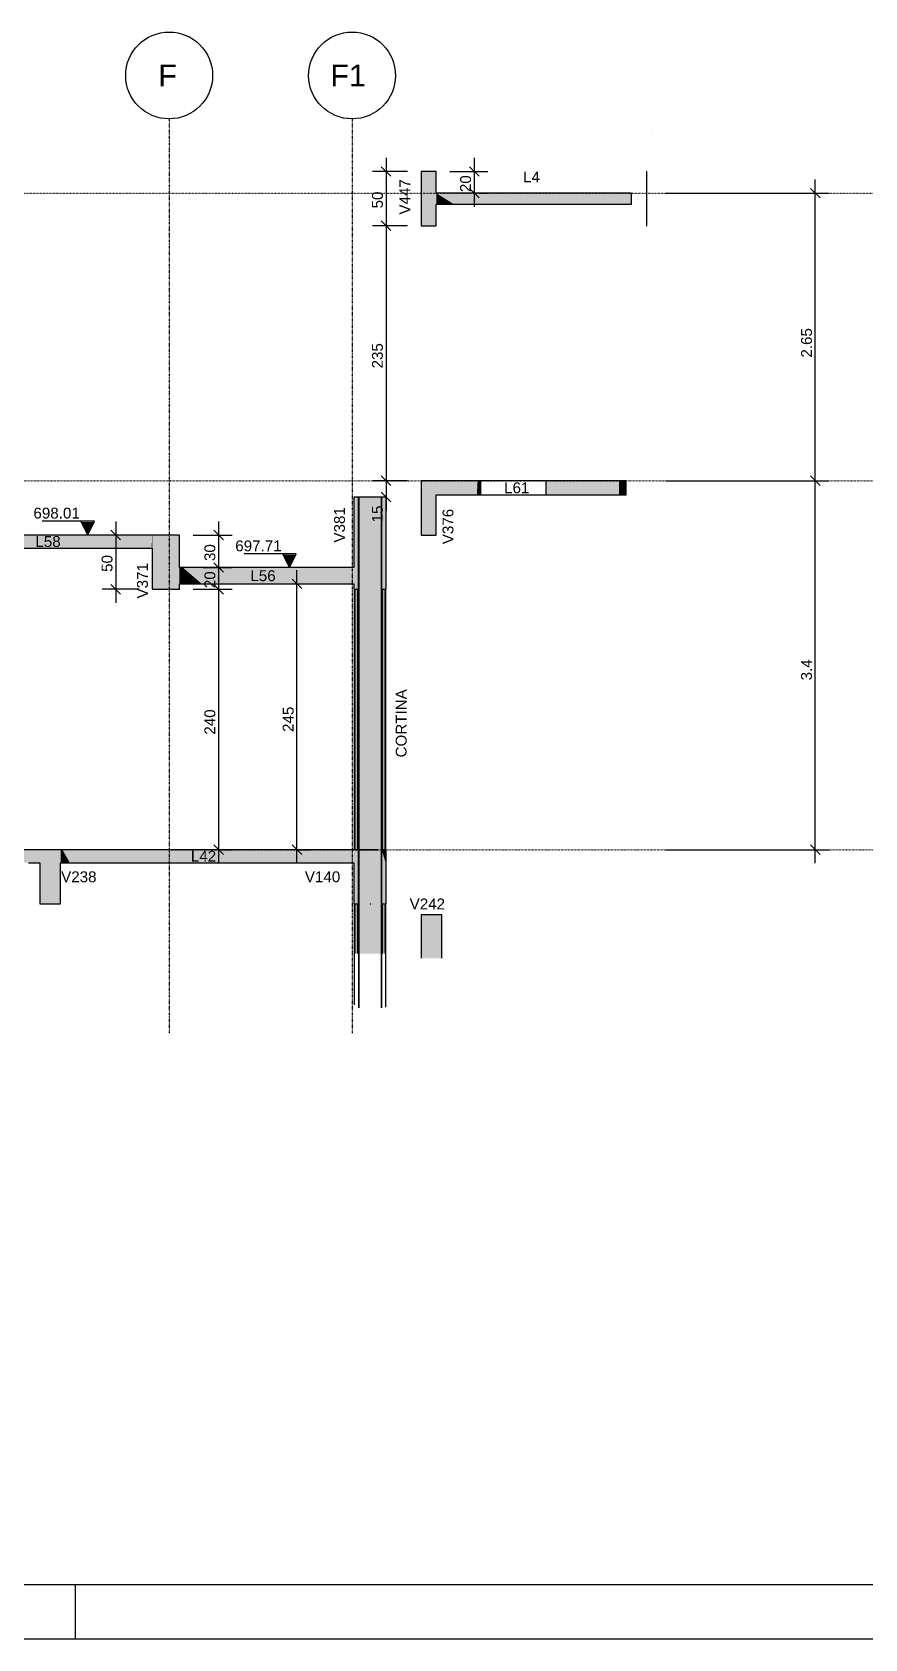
# Model space of a CAD drawing. Extents: x 37185 to 43130, y -8131 to -3926.
# Drawn here: x 40315 to 41082, y -8131 to -6651 of the extents above; entities that cross this region are included whole.
import ezdxf

# ---------------------------------------------------------------- set-up
doc = ezdxf.new("R2010")
doc.units = 0
doc.header["$MEASUREMENT"] = 0
doc.linetypes.add('ESTILO_TQS_0002', pattern=[0.4, 0.1, -0.3])
doc.linetypes.add('ESTILO_TQS_0004', pattern=[1.12, 0.5, -0.2, 0.01, -0.2, 0.01, -0.2])
for name, color, linetype in [('48', 4, 'CONTINUOUS'), ('50', 5, 'CONTINUOUS'), ('51', 5, 'CONTINUOUS'), ('52', 3, 'CONTINUOUS'), ('67', 7, 'CONTINUOUS'), ('70', 160, 'CONTINUOUS'), ('74', 2, 'CONTINUOUS'), ('75', 9, 'CONTINUOUS'), ('79', 12, 'CONTINUOUS'), ('95', 7, 'CONTINUOUS'), ('96', 252, 'CONTINUOUS')]:
    doc.layers.add(name, color=color, linetype=linetype)
doc.styles.add('TQS_ARIAL', font='arial.ttf')

msp = doc.modelspace()

# ---------------------------------------------------------------- linework, layer by layer
at = {"layer": '48', "linetype": 'Continuous'}
for p, q in [((40880.5, -6779), (40880.5, -6809.2)), ((40880.7, -6779), (40880.5, -6779)), ((40880.7, -6818), (40880.7, -6779)), ((40866.7, -6799), (40866.5, -6799)), ((40866.5, -6809), (40866.7, -6809)), ((40866.7, -6806.8), (40866.7, -6799)), ((40866.7, -6809), (40866.7, -6806.8)), ((40880.5, -6809.2), (40880.5, -6817.7)), ((40880.5, -6817.7), (40880.5, -6829)), ((40880.7, -6829), (40880.7, -6818)), ((40880.5, -6829), (40880.7, -6829)), ((40787.8, -7064), (40727.8, -7064)), ((40727.8, -7077), (40787.8, -7077)), ((40861.7, -7064), (40861.5, -7064)), ((40861.5, -7077), (40861.7, -7077)), ((40861.7, -7073.6), (40861.7, -7064)), ((40861.7, -7077), (40861.7, -7073.6)), ((40615.2, -7151), (40615.2, -7079)), ((40615.2, -7079), (40615.2, -7079)), ((40615.2, -7079), (40615.2, -7151)), ((40615.4, -7079), (40615.2, -7079)), ((40636.4, -7079), (40636.3, -7079)), ((40636.4, -7164), (40636.4, -7079)), ((40636.4, -7079), (40636.4, -7164)), ((40636.5, -7079), (40636.4, -7079)), ((40615.2, -7164), (40615.2, -7151)), ((40615.2, -7151), (40615.2, -7164)), ((40611.3, -7164), (40611.3, -7240.3)), ((40611.7, -7404), (40611.7, -7164)), ((40611.7, -7164), (40611.7, -7404)), ((40614.3, -7404), (40614.3, -7164)), ((40614.3, -7164), (40614.3, -7404)), ((40615.2, -7164), (40615.2, -7164)), ((40615.2, -7164), (40615.4, -7164)), ((40636.3, -7164), (40636.4, -7164)), ((40636.4, -7164), (40636.5, -7164)), ((40637.3, -7404), (40637.3, -7164)), ((40637.3, -7164), (40637.3, -7404)), ((40639.9, -7404), (40639.9, -7164)), ((40639.9, -7164), (40639.9, -7404)), ((40640.4, -7242.7), (40640.4, -7164)), ((40611.3, -7240.3), (40611.3, -7404)), ((40640.4, -7404), (40640.4, -7242.7)), ((40611.7, -7404), (40614.3, -7404)), ((40614.3, -7404), (40615.4, -7404)), ((40615.2, -7454), (40615.2, -7404)), ((40615.2, -7404), (40615.2, -7404)), ((40615.2, -7404), (40615.2, -7454)), ((40615.4, -7404), (40615.2, -7404)), ((40636.4, -7404), (40636.3, -7404)), ((40636.3, -7404), (40637.3, -7404)), ((40636.4, -7454), (40636.4, -7404)), ((40636.4, -7404), (40636.4, -7454)), ((40636.5, -7404), (40636.4, -7404)), ((40637.3, -7404), (40639.9, -7404)), ((40639.9, -7404), (40640.4, -7404)), ((40611.3, -7454), (40611.3, -7547)), ((40611.7, -7499.7), (40611.7, -7454)), ((40611.7, -7454), (40611.7, -7499.7)), ((40614.3, -7499.7), (40614.3, -7454)), ((40614.3, -7454), (40614.3, -7499.7)), ((40615.2, -7454), (40615.4, -7454)), ((40625.8, -7454), (40626.7, -7454)), ((40636.3, -7454), (40636.4, -7454)), ((40636.4, -7454), (40636.5, -7454)), ((40637.3, -7499.7), (40637.3, -7454)), ((40637.3, -7454), (40637.3, -7499.7)), ((40639.9, -7499.7), (40639.9, -7454)), ((40639.9, -7454), (40639.9, -7499.7)), ((40640.4, -7549.1), (40640.4, -7454))]:
    msp.add_line(p, q, dxfattribs=at)
at = {"layer": '50', "linetype": 'Continuous'}
for centre in [(40440.8, -6690.5), (40609.3, -6690.5)]:
    msp.add_circle(centre, 40, dxfattribs=at)
at = {"layer": '52', "linetype": 'Continuous'}
for points in [[(40672.8, -6779), (40672.8, -6829)], [(40686.8, -6779), (40672.8, -6779)], [(40686.8, -6799), (40686.8, -6779)], [(40866.5, -6799), (40686.8, -6799)], [(40686.8, -6829), (40686.8, -6819.1), (40686.8, -6809)], [(40686.8, -6809), (40696.2, -6809), (40699.4, -6809), (40702.8, -6809), (40799, -6809), (40832.6, -6809), (40866.5, -6809)], [(40866.5, -6809), (40866.5, -6806.8), (40866.5, -6805.1), (40866.5, -6799)], [(40672.8, -6829), (40681, -6829), (40683.8, -6829), (40686.8, -6829)], [(40672.8, -7064), (40672.8, -7114)], [(40727.8, -7064), (40724.9, -7064), (40686.8, -7064), (40672.8, -7064)], [(40686.8, -7114), (40686.8, -7104.1), (40686.8, -7093.3), (40686.8, -7077)], [(40686.8, -7077), (40696.2, -7077), (40699.4, -7077), (40702.8, -7077), (40724.2, -7077), (40725.2, -7077), (40727.8, -7077)], [(40727.8, -7077), (40727.8, -7074.3), (40727.8, -7064)], [(40861.5, -7064), (40855.1, -7064), (40787.8, -7064)], [(40787.8, -7064), (40787.8, -7066.8), (40787.8, -7077)], [(40787.8, -7077), (40795.5, -7077), (40813.7, -7077), (40855.1, -7077), (40861.5, -7077)], [(40861.5, -7077), (40861.5, -7074.4), (40861.5, -7071.6), (40861.5, -7064)], [(40615.2, -7079), (40614.3, -7079), (40612, -7079), (40611.7, -7079), (40611.3, -7079), (40610.8, -7079)], [(40610.8, -7079), (40610.8, -7140.2), (40610.8, -7141.7), (40610.8, -7144)], [(40615.2, -7164), (40615.2, -7162.3), (40615.2, -7145.6), (40615.2, -7079)], [(40636.3, -7079), (40633.3, -7079), (40631.6, -7079), (40629, -7079), (40628.4, -7079), (40625.8, -7079), (40623.2, -7079), (40620.1, -7079), (40618.3, -7079), (40615.4, -7079)], [(40615.4, -7079), (40615.4, -7081.6), (40615.4, -7163), (40615.4, -7164), (40615.4, -7320.1), (40615.4, -7404)], [(40636.3, -7518), (40636.3, -7497.4), (40636.3, -7458.7), (40636.3, -7438), (40636.3, -7430.3), (40636.3, -7415.8), (40636.3, -7408), (40636.3, -7549.1), (40636.3, -7549.1), (40636.3, -7549.7), (40636.3, -7548.2), (40636.3, -7499.7), (40636.3, -7549.1), (40636.3, -7478.4), (40636.3, -7454), (40636.3, -7452.5), (40636.3, -7404), (40636.3, -7320.1), (40636.3, -7164), (40636.3, -7163), (40636.3, -7161.5), (40636.3, -7079)], [(40636.5, -7079), (40636.5, -7080.8), (40636.5, -7164)], [(40640.8, -7079), (40640.4, -7079), (40639.9, -7079), (40637.3, -7079), (40636.5, -7079)], [(40640.8, -7164), (40640.8, -7102.9), (40640.8, -7101.4), (40640.8, -7079)], [(40450.3, -7114), (40425.3, -7114), (40425.1, -7114), (40239.8, -7114)], [(40450.3, -7144), (40450.3, -7114)], [(40672.8, -7114), (40681, -7114), (40683.8, -7114), (40686.8, -7114)], [(40239.8, -7126), (40268.7, -7126), (40310.7, -7126), (40424.7, -7126), (40425, -7126), (40425.3, -7126)], [(40425.3, -7126), (40425.3, -7164)], [(40610.8, -7144), (40453.4, -7144), (40450.3, -7144)], [(40425.3, -7164), (40440.7, -7164), (40444.6, -7164), (40450.3, -7164)], [(40450.3, -7164), (40450.3, -7159)], [(40450.3, -7159), (40452.4, -7159), (40455.5, -7159), (40461.8, -7159), (40470.9, -7159), (40483.5, -7159), (40501.7, -7159), (40506, -7159), (40512.1, -7159), (40520.6, -7159), (40530.7, -7159), (40543, -7159), (40553.4, -7159), (40586.1, -7159), (40594.2, -7159), (40610.8, -7159)], [(40610.8, -7159), (40610.8, -7164)], [(40610.8, -7164), (40611.3, -7164), (40611.4, -7164), (40611.7, -7164), (40611.8, -7164), (40612, -7164), (40612.4, -7164), (40614.3, -7164), (40615.2, -7164)], [(40636.5, -7164), (40637.3, -7164), (40638, -7164), (40639, -7164), (40639.7, -7164), (40639.9, -7164), (40640, -7164), (40640.2, -7164), (40640.4, -7164), (40640.5, -7164), (40640.7, -7164), (40640.8, -7164)], [(40615.2, -7404), (40614.3, -7404), (40612, -7404), (40611.7, -7404), (40611.3, -7404), (40610.8, -7404), (40342.5, -7404), (40340.8, -7404), (40321.8, -7404), (39777.7, -7404), (39755.3, -7404), (39736.3, -7404), (39661.4, -7404), (39360.3, -7404), (39351.8, -7404), (39341.3, -7404), (39273.3, -7404), (38820.3, -7404), (38801.3, -7404), (38540.8, -7404), (38521.8, -7404), (37958.3, -7404), (37957.5, -7404), (37957.4, -7404)], [(40311.4, -7416), (40321.8, -7416)], [(40321.8, -7416), (40321.8, -7454)], [(40340.8, -7454), (40340.8, -7446.2), (40340.8, -7417.3), (40340.8, -7416)], [(40340.8, -7416), (40341.3, -7416), (40343, -7416), (40349.3, -7416), (40372.4, -7416), (40378.7, -7416), (40401.8, -7416), (40408.1, -7416), (40431.2, -7416), (40437.5, -7416), (40460.6, -7416), (40466.9, -7416), (40490, -7416), (40496.3, -7416), (40519.4, -7416), (40523.7, -7416), (40539.4, -7416), (40545.5, -7416), (40561.2, -7416), (40568.9, -7416), (40580.7, -7416), (40597.9, -7416), (40604, -7416), (40610.8, -7416)], [(40610.8, -7416), (40610.8, -7440), (40610.8, -7440.9), (40610.8, -7454)], [(40615.2, -7454), (40615.2, -7453), (40615.2, -7404)], [(40615.4, -7404), (40615.4, -7405.5), (40615.4, -7454), (40615.4, -7478.4), (40615.4, -7499.7), (40615.4, -7501.2), (40615.4, -7549.7), (40615.4, -7549.1), (40615.4, -7408)], [(40628.4, -7404), (40625.8, -7404), (40623.2, -7404), (40620.1, -7404), (40618.3, -7404), (40615.4, -7404)], [(40615.4, -7404), (40616.9, -7404), (40618.3, -7404)], [(40618.3, -7404), (40619.7, -7404), (40623.2, -7404)], [(40623.2, -7404), (40623.4, -7404), (40628.4, -7404)], [(40633.3, -7404), (40631.6, -7404), (40629, -7404)], [(40629, -7404), (40633.3, -7404)], [(40636.5, -7404), (40636.5, -7405.1), (40636.5, -7454)], [(40640.8, -7404), (40640.4, -7404), (40639.9, -7404), (40637.3, -7404), (40636.5, -7404)], [(40640.8, -7454), (40640.8, -7418.1), (40640.8, -7417.2), (40640.8, -7404)], [(40321.8, -7454), (40326.9, -7454), (40329.9, -7454), (40340.8, -7454)], [(40610.8, -7454), (40611.3, -7454), (40611.4, -7454), (40611.7, -7454), (40611.8, -7454), (40612, -7454), (40612.2, -7454), (40614.3, -7454), (40615, -7454), (40615.2, -7454)], [(40636.5, -7454), (40637.3, -7454), (40637.8, -7454), (40639, -7454), (40639.7, -7454), (40639.9, -7454), (40640, -7454), (40640.1, -7454), (40640.4, -7454), (40640.5, -7454), (40640.7, -7454), (40640.8, -7454)], [(40672.8, -7464), (40672.8, -7504)], [(40691.8, -7464), (40672.8, -7464)], [(40691.8, -7504), (40691.8, -7494.4), (40691.8, -7488.6), (40691.8, -7464)]]:
    msp.add_lwpolyline(points, dxfattribs=at)
at = {"layer": '67', "linetype": 'ESTILO_TQS_0002'}
for p, q in [((40157.3, -6799), (41165.8, -6799)), ((37869.8, -7064), (41165.8, -7064)), ((40440.8, -7404), (41165.8, -7404))]:
    msp.add_line(p, q, dxfattribs=at)
at = {"layer": '70', "linetype": 'ESTILO_TQS_0004'}
for p, q in [((40440.8, -6730.5), (40440.8, -7573)), ((40609.3, -6730.5), (40609.3, -7573))]:
    msp.add_line(p, q, dxfattribs=at)
at = {"layer": '75', "linetype": 'Continuous'}
for p, q in [((40885.8, -6744), (40885.8, -6744)), ((40885.8, -6744), (40885.8, -6744)), ((40640.6, -6766.5), (40640.6, -6841.5)), ((40721.8, -6766.5), (40721.8, -6811.5)), ((40660.3, -6779), (40628.1, -6779)), ((40636.2, -6774.6), (40645, -6783.4)), ((40672.8, -6779), (40672.8, -6779)), ((40686.8, -6779), (40686.8, -6779)), ((40699.3, -6779), (40734.3, -6779)), ((40717.4, -6774.6), (40726.2, -6783.4)), ((40717.4, -6794.6), (40726.2, -6803.4)), ((41040.3, -6803.4), (41031.4, -6794.6)), ((41040.3, -6803.4), (41031.4, -6794.6)), ((41035.8, -7076.5), (41035.8, -6786.5)), ((40713.8, -6799), (40713.8, -6799)), ((40726.3, -6799), (40734.3, -6799)), ((40885.8, -6799), (40885.8, -6799)), ((40885.8, -6799), (40885.8, -6799)), ((40898.3, -6799), (41048.3, -6799)), ((40898.3, -6799), (41048.3, -6799)), ((40636.2, -6824.6), (40645, -6833.4)), ((40636.2, -6824.6), (40645, -6833.4)), ((40640.6, -6816.5), (40640.6, -7076.5)), ((40660.3, -6829), (40628.1, -6829)), ((40660.3, -6829), (40628.1, -6829)), ((40672.8, -6829), (40672.8, -6829)), ((40672.8, -6829), (40672.8, -6829)), ((40636.2, -7059.6), (40645, -7068.4)), ((40636.2, -7059.6), (40645, -7068.4)), ((40640.6, -7051.5), (40640.6, -7091.5)), ((41040.3, -7068.4), (41031.4, -7059.6)), ((41040.3, -7068.4), (41031.4, -7059.6)), ((41035.8, -7416.5), (41035.8, -7051.5)), ((40660.3, -7064), (40628.1, -7064)), ((40660.3, -7064), (40628.1, -7064)), ((40636.2, -7074.6), (40645, -7083.4)), ((40672.8, -7064), (40672.8, -7064)), ((40672.8, -7064), (40672.8, -7064)), ((40898.3, -7064), (41048.3, -7064)), ((40898.3, -7064), (41048.3, -7064)), ((40628.3, -7079), (40628.1, -7079)), ((40640.8, -7079), (40640.8, -7079)), ((40372, -7101.3), (40324, -7101.3)), ((40365.8, -7113.8), (40359.5, -7101.3)), ((40360.1, -7102.5), (40371.5, -7102.5)), ((40360.7, -7103.6), (40370.9, -7103.6)), ((40361.2, -7104.7), (40370.4, -7104.7)), ((40361.8, -7105.8), (40369.8, -7105.8)), ((40362.3, -7106.9), (40369.2, -7106.9)), ((40365.8, -7113.8), (40372, -7101.3)), ((40391.6, -7101.5), (40391.6, -7176.5)), ((40486.3, -7101.5), (40486.3, -7156.5)), ((40362.9, -7108), (40368.7, -7108)), ((40363.4, -7109.2), (40368.1, -7109.2)), ((40364, -7110.3), (40367.6, -7110.3)), ((40364.6, -7111.4), (40367, -7111.4)), ((40365.1, -7112.5), (40366.5, -7112.5)), ((40402.8, -7114), (40379.1, -7114)), ((40387.2, -7109.6), (40396, -7118.4)), ((40415.3, -7114), (40415.3, -7114)), ((40450.3, -7114), (40450.3, -7114)), ((40462.8, -7114), (40498.8, -7114)), ((40481.9, -7109.6), (40490.8, -7118.4)), ((40486.3, -7131.5), (40486.3, -7176.5)), ((40557.9, -7131.5), (40509.9, -7131.5)), ((40551.7, -7144), (40545.4, -7131.5)), ((40546, -7132.6), (40557.4, -7132.6)), ((40546.5, -7133.8), (40556.8, -7133.8)), ((40547.1, -7134.9), (40556.3, -7134.9)), ((40547.7, -7136), (40555.7, -7136)), ((40548.2, -7137.1), (40555.1, -7137.1)), ((40551.7, -7144), (40557.9, -7131.5)), ((40459.4, -7144), (40459.4, -7144)), ((40471.9, -7144), (40498.8, -7144)), ((40481.9, -7139.6), (40490.8, -7148.4)), ((40481.9, -7139.6), (40490.8, -7148.4)), ((40482.5, -7144), (40482.5, -7144)), ((40486.3, -7151.5), (40486.3, -7416.5)), ((40495, -7144), (40498.8, -7144)), ((40548.8, -7138.2), (40554.6, -7138.2)), ((40549.3, -7139.3), (40554, -7139.3)), ((40549.9, -7140.4), (40553.5, -7140.4)), ((40550.4, -7141.6), (40552.9, -7141.6)), ((40551, -7142.7), (40552.3, -7142.7)), ((40558.4, -7416.5), (40558.4, -7146.5)), ((40412.8, -7164), (40379.1, -7164)), ((40387.2, -7159.6), (40396, -7168.4)), ((40425.3, -7164), (40425.3, -7164)), ((40450.3, -7164), (40450.3, -7164)), ((40450.3, -7164), (40450.3, -7164)), ((40462.8, -7164), (40498.8, -7164)), ((40462.8, -7164), (40498.8, -7164)), ((40481.9, -7159.6), (40490.8, -7168.4)), ((40481.9, -7159.6), (40490.8, -7168.4)), ((40525.7, -7159), (40525.7, -7159)), ((40538.2, -7159), (40570.9, -7159)), ((40562.9, -7163.4), (40554, -7154.6)), ((40481.9, -7399.6), (40490.8, -7408.5)), ((40562.9, -7408.5), (40554, -7399.6)), ((41040.3, -7408.5), (41031.4, -7399.6)), ((41040.3, -7408.5), (41031.4, -7399.6)), ((40476.7, -7404), (40476.7, -7404)), ((40489.2, -7404), (40498.8, -7404)), ((40547.8, -7404), (40547.8, -7404)), ((40560.3, -7404), (40570.9, -7404)), ((40885.8, -7404), (40885.8, -7404)), ((40885.8, -7404), (40885.8, -7404)), ((40898.3, -7404), (41048.3, -7404)), ((40898.3, -7404), (41048.3, -7404))]:
    msp.add_line(p, q, dxfattribs=at)
at = {"layer": '79', "linetype": 'Continuous'}
for points in [[(40359.5, -7101.3), (40365.8, -7113.8), (40372, -7101.3), (40359.5, -7101.3)], [(40545.4, -7131.5), (40551.7, -7144), (40557.9, -7131.5), (40545.4, -7131.5)]]:
    msp.add_lwpolyline(points, dxfattribs=at)
at = {"layer": '95', "linetype": 'Continuous'}
for p, q in [((37309.5, -8081.3), (43079.5, -8081.3)), ((40354.5, -8131.3), (40354.5, -8081.3)), ((37184.5, -8131.3), (43129.5, -8131.3))]:
    msp.add_line(p, q, dxfattribs=at)
at = {"layer": '96', "linetype": 'Continuous'}
for points in [[(40672.8, -6779), (40672.8, -6829), (40681, -6829)], [(40672.8, -6779), (40681, -6829), (40672.8, -6779)], [(40672.8, -6779), (40681, -6829), (40683.8, -6829)], [(40672.8, -6779), (40683.8, -6829), (40672.8, -6779)], [(40672.8, -6779), (40683.8, -6829), (40686.8, -6829)], [(40672.8, -6779), (40686.8, -6829), (40672.8, -6779)], [(40672.8, -6779), (40686.8, -6829), (40686.8, -6819.1)], [(40672.8, -6779), (40686.8, -6819.1), (40672.8, -6779)], [(40672.8, -6779), (40686.8, -6819.1), (40686.8, -6808.3)], [(40672.8, -6779), (40686.8, -6808.3), (40672.8, -6779)], [(40672.8, -6779), (40686.8, -6808.3), (40686.8, -6779)], [(40672.8, -6779), (40686.8, -6779), (40672.8, -6779)], [(40686.8, -6799), (40686.8, -6809), (40696.2, -6809)], [(40686.8, -6799), (40696.2, -6809), (40686.8, -6799)], [(40686.8, -6799), (40696.2, -6809), (40699.4, -6809)], [(40686.8, -6799), (40699.4, -6809), (40686.8, -6799)], [(40686.8, -6799), (40699.4, -6809), (40702.8, -6809)], [(40686.8, -6799), (40702.8, -6809), (40686.8, -6799)], [(40686.8, -6799), (40702.8, -6809), (40799, -6809)], [(40686.8, -6799), (40799, -6809), (40686.8, -6799)], [(40686.8, -6799), (40799, -6809), (40832.6, -6809)], [(40686.8, -6799), (40832.6, -6809), (40686.8, -6799)], [(40686.8, -6799), (40832.6, -6809), (40866.5, -6809)], [(40686.8, -6799), (40866.5, -6809), (40686.8, -6799)], [(40686.8, -6799), (40866.5, -6809), (40866.5, -6806.8)], [(40686.8, -6799), (40866.5, -6806.8), (40686.8, -6799)], [(40686.8, -6799), (40866.5, -6806.8), (40866.5, -6805.1)], [(40686.8, -6799), (40866.5, -6805.1), (40686.8, -6799)], [(40686.8, -6799), (40866.5, -6805.1), (40866.5, -6799)], [(40686.8, -6799), (40866.5, -6799), (40686.8, -6799)], [(40672.8, -7064), (40672.8, -7114), (40681, -7114)], [(40672.8, -7064), (40681, -7114), (40672.8, -7064)], [(40672.8, -7064), (40681, -7114), (40683.8, -7114)], [(40672.8, -7064), (40683.8, -7114), (40672.8, -7064)], [(40672.8, -7064), (40683.8, -7114), (40686.8, -7114)], [(40672.8, -7064), (40686.8, -7114), (40672.8, -7064)], [(40672.8, -7064), (40686.8, -7114), (40686.8, -7104.1)], [(40672.8, -7064), (40686.8, -7104.1), (40672.8, -7064)], [(40672.8, -7064), (40686.8, -7104.1), (40686.8, -7093.3)], [(40672.8, -7064), (40686.8, -7093.3), (40672.8, -7064)], [(40672.8, -7064), (40686.8, -7093.3), (40686.8, -7064)], [(40672.8, -7064), (40686.8, -7064), (40672.8, -7064)], [(40724.9, -7064), (40686.8, -7064), (40686.8, -7066.6)], [(40724.9, -7064), (40686.8, -7066.6), (40724.9, -7064)], [(40724.9, -7064), (40686.8, -7066.6), (40686.8, -7069.4)], [(40724.9, -7064), (40686.8, -7069.4), (40724.9, -7064)], [(40724.9, -7064), (40686.8, -7069.4), (40686.8, -7077)], [(40724.9, -7064), (40686.8, -7077), (40724.9, -7064)], [(40724.9, -7064), (40686.8, -7077), (40696.2, -7077)], [(40724.9, -7064), (40696.2, -7077), (40724.9, -7064)], [(40724.9, -7064), (40696.2, -7077), (40699.4, -7077)], [(40724.9, -7064), (40699.4, -7077), (40724.9, -7064)], [(40724.9, -7064), (40699.4, -7077), (40702.8, -7077)], [(40724.9, -7064), (40702.8, -7077), (40724.9, -7064)], [(40724.9, -7064), (40702.8, -7077), (40724.2, -7077)], [(40724.9, -7064), (40724.2, -7077), (40724.9, -7064)], [(40724.9, -7064), (40724.2, -7077), (40725.2, -7077)], [(40724.9, -7064), (40725.2, -7077), (40724.9, -7064)], [(40724.9, -7064), (40725.2, -7077), (40727.8, -7077)], [(40724.9, -7064), (40727.8, -7077), (40724.9, -7064)], [(40724.9, -7064), (40727.8, -7077), (40727.8, -7074.3)], [(40724.9, -7064), (40727.8, -7074.3), (40724.9, -7064)], [(40724.9, -7064), (40727.8, -7074.3), (40727.8, -7064)], [(40724.9, -7064), (40727.8, -7064), (40724.9, -7064)], [(40855.1, -7064), (40787.8, -7064), (40787.8, -7066.8)], [(40855.1, -7064), (40787.8, -7066.8), (40855.1, -7064)], [(40855.1, -7064), (40787.8, -7066.8), (40787.8, -7077)], [(40855.1, -7064), (40787.8, -7077), (40855.1, -7064)], [(40855.1, -7064), (40787.8, -7077), (40795.5, -7077)], [(40855.1, -7064), (40795.5, -7077), (40855.1, -7064)], [(40855.1, -7064), (40795.5, -7077), (40813.7, -7077)], [(40855.1, -7064), (40813.7, -7077), (40855.1, -7064)], [(40855.1, -7064), (40813.7, -7077), (40855.1, -7077)], [(40855.1, -7064), (40855.1, -7077), (40855.1, -7064)], [(40855.1, -7064), (40855.1, -7077), (40861.5, -7077)], [(40855.1, -7064), (40861.5, -7077), (40855.1, -7064)], [(40855.1, -7064), (40861.5, -7077), (40861.5, -7074.4)], [(40855.1, -7064), (40861.5, -7074.4), (40855.1, -7064)], [(40855.1, -7064), (40861.5, -7074.4), (40861.5, -7071.6)], [(40855.1, -7064), (40861.5, -7071.6), (40855.1, -7064)], [(40855.1, -7064), (40861.5, -7071.6), (40861.5, -7064)], [(40855.1, -7064), (40861.5, -7064), (40855.1, -7064)], [(40612, -7079), (40610.8, -7079), (40610.8, -7140.2)], [(40612, -7079), (40610.8, -7140.2), (40612, -7079)], [(40612, -7079), (40610.8, -7140.2), (40610.8, -7141.7)], [(40612, -7079), (40610.8, -7141.7), (40612, -7079)], [(40612, -7079), (40610.8, -7141.7), (40610.8, -7164)], [(40612, -7079), (40610.8, -7164), (40612, -7079)], [(40612, -7079), (40610.8, -7164), (40611.8, -7164)], [(40612, -7079), (40611.8, -7164), (40612, -7079)], [(40612, -7079), (40611.8, -7164), (40612, -7164)], [(40612, -7079), (40612, -7164), (40612, -7079)], [(40612, -7079), (40612, -7164), (40615.2, -7164)], [(40612, -7079), (40615.2, -7164), (40612, -7079)], [(40612, -7079), (40615.2, -7164), (40615.2, -7162.3)], [(40612, -7079), (40615.2, -7162.3), (40612, -7079)], [(40612, -7079), (40615.2, -7162.3), (40615.2, -7079)], [(40612, -7079), (40615.2, -7079), (40612, -7079)], [(40629, -7079), (40615.4, -7079), (40615.4, -7320.1)], [(40629, -7079), (40615.4, -7320.1), (40629, -7079)], [(40629, -7079), (40615.4, -7320.1), (40615.4, -7404)], [(40629, -7079), (40615.4, -7404), (40629, -7079)], [(40629, -7079), (40615.4, -7404), (40616.9, -7404)], [(40629, -7079), (40616.9, -7404), (40629, -7079)], [(40629, -7079), (40616.9, -7404), (40619.7, -7404)], [(40629, -7079), (40619.7, -7404), (40629, -7079)], [(40629, -7079), (40619.7, -7404), (40623.4, -7404)], [(40629, -7079), (40623.4, -7404), (40629, -7079)], [(40629, -7079), (40623.4, -7404), (40629, -7404)], [(40629, -7079), (40629, -7404), (40629, -7079)], [(40629, -7079), (40629, -7404), (40636.3, -7404)], [(40629, -7079), (40636.3, -7404), (40629, -7079)], [(40629, -7079), (40636.3, -7404), (40636.3, -7163)], [(40629, -7079), (40636.3, -7163), (40629, -7079)], [(40629, -7079), (40636.3, -7163), (40636.3, -7079)], [(40629, -7079), (40636.3, -7079), (40629, -7079)], [(40636.5, -7079), (40636.5, -7164), (40639, -7164)], [(40636.5, -7079), (40639, -7164), (40636.5, -7079)], [(40636.5, -7079), (40639, -7164), (40639.7, -7164)], [(40636.5, -7079), (40639.7, -7164), (40636.5, -7079)], [(40636.5, -7079), (40639.7, -7164), (40640.5, -7164)], [(40636.5, -7079), (40640.5, -7164), (40636.5, -7079)], [(40636.5, -7079), (40640.5, -7164), (40640.7, -7164)], [(40636.5, -7079), (40640.7, -7164), (40636.5, -7079)], [(40636.5, -7079), (40640.7, -7164), (40640.8, -7164)], [(40636.5, -7079), (40640.8, -7164), (40636.5, -7079)], [(40636.5, -7079), (40640.8, -7164), (40640.8, -7102.9)], [(40636.5, -7079), (40640.8, -7102.9), (40636.5, -7079)], [(40636.5, -7079), (40640.8, -7102.9), (40640.8, -7101.4)], [(40636.5, -7079), (40640.8, -7101.4), (40636.5, -7079)], [(40636.5, -7079), (40640.8, -7101.4), (40640.8, -7079)], [(40636.5, -7079), (40640.8, -7079), (40636.5, -7079)], [(40425.1, -7114), (40239.8, -7114), (40239.8, -7115.9)], [(40425.1, -7114), (40239.8, -7115.9), (40425.1, -7114)], [(40425.1, -7114), (40239.8, -7115.9), (40239.8, -7118.7)], [(40425.1, -7114), (40239.8, -7118.7), (40425.1, -7114)], [(40425.1, -7114), (40239.8, -7118.7), (40239.8, -7126)], [(40425.1, -7114), (40239.8, -7126), (40425.1, -7114)], [(40425.1, -7114), (40239.8, -7126), (40268.7, -7126)], [(40425.1, -7114), (40268.7, -7126), (40425.1, -7114)], [(40425.1, -7114), (40268.7, -7126), (40310.7, -7126)], [(40425.1, -7114), (40310.7, -7126), (40425.1, -7114)], [(40425.1, -7114), (40310.7, -7126), (40424.7, -7126)], [(40425.1, -7114), (40424.7, -7126), (40425.1, -7114)], [(40425.1, -7114), (40424.7, -7126), (40425, -7126)], [(40425.1, -7114), (40425, -7126), (40425.1, -7114)], [(40425.1, -7114), (40425, -7126), (40425.3, -7126)], [(40425.1, -7114), (40425.3, -7126), (40425.1, -7114)], [(40425.1, -7114), (40425.3, -7126), (40425.3, -7124.2)], [(40425.1, -7114), (40425.3, -7124.2), (40425.1, -7114)], [(40425.1, -7114), (40425.3, -7124.2), (40425.3, -7121.4)], [(40425.1, -7114), (40425.3, -7121.4), (40425.1, -7114)], [(40425.1, -7114), (40425.3, -7121.4), (40425.3, -7114)], [(40425.1, -7114), (40425.3, -7114), (40425.1, -7114)], [(40425.3, -7114), (40425.3, -7164), (40440.7, -7164)], [(40425.3, -7114), (40440.7, -7164), (40425.3, -7114)], [(40425.3, -7114), (40440.7, -7164), (40444.6, -7164)], [(40425.3, -7114), (40444.6, -7164), (40425.3, -7114)], [(40425.3, -7114), (40444.6, -7164), (40450.3, -7164)], [(40425.3, -7114), (40450.3, -7164), (40425.3, -7114)], [(40425.3, -7114), (40450.3, -7164), (40450.3, -7156.2)], [(40425.3, -7114), (40450.3, -7156.2), (40425.3, -7114)], [(40425.3, -7114), (40450.3, -7156.2), (40450.3, -7144.8)], [(40425.3, -7114), (40450.3, -7144.8), (40425.3, -7114)], [(40425.3, -7114), (40450.3, -7144.8), (40450.3, -7114)], [(40425.3, -7114), (40450.3, -7114), (40425.3, -7114)], [(40453.4, -7144), (40450.3, -7144), (40450.3, -7146.4)], [(40453.4, -7144), (40450.3, -7146.4), (40453.4, -7144)], [(40453.4, -7144), (40450.3, -7146.4), (40450.3, -7149.8)], [(40453.4, -7144), (40450.3, -7149.8), (40453.4, -7144)], [(40453.4, -7144), (40450.3, -7149.8), (40450.3, -7159)], [(40453.4, -7144), (40450.3, -7159), (40453.4, -7144)], [(40453.4, -7144), (40450.3, -7159), (40452.4, -7159)], [(40453.4, -7144), (40452.4, -7159), (40453.4, -7144)], [(40453.4, -7144), (40452.4, -7159), (40455.5, -7159)], [(40453.4, -7144), (40455.5, -7159), (40453.4, -7144)], [(40453.4, -7144), (40455.5, -7159), (40461.8, -7159)], [(40453.4, -7144), (40461.8, -7159), (40453.4, -7144)], [(40453.4, -7144), (40461.8, -7159), (40470.9, -7159)], [(40453.4, -7144), (40470.9, -7159), (40453.4, -7144)], [(40453.4, -7144), (40470.9, -7159), (40483.5, -7159)], [(40453.4, -7144), (40483.5, -7159), (40453.4, -7144)], [(40453.4, -7144), (40483.5, -7159), (40501.7, -7159)], [(40453.4, -7144), (40501.7, -7159), (40453.4, -7144)], [(40453.4, -7144), (40501.7, -7159), (40506, -7159)], [(40453.4, -7144), (40506, -7159), (40453.4, -7144)], [(40453.4, -7144), (40506, -7159), (40512.1, -7159)], [(40453.4, -7144), (40512.1, -7159), (40453.4, -7144)], [(40453.4, -7144), (40512.1, -7159), (40520.6, -7159)], [(40453.4, -7144), (40520.6, -7159), (40453.4, -7144)], [(40453.4, -7144), (40520.6, -7159), (40530.7, -7159)], [(40453.4, -7144), (40530.7, -7159), (40453.4, -7144)], [(40453.4, -7144), (40530.7, -7159), (40543, -7159)], [(40453.4, -7144), (40543, -7159), (40453.4, -7144)], [(40453.4, -7144), (40543, -7159), (40553.4, -7159)], [(40453.4, -7144), (40553.4, -7159), (40453.4, -7144)], [(40453.4, -7144), (40553.4, -7159), (40586.1, -7159)], [(40453.4, -7144), (40586.1, -7159), (40453.4, -7144)], [(40453.4, -7144), (40586.1, -7159), (40594.2, -7159)], [(40453.4, -7144), (40594.2, -7159), (40453.4, -7144)], [(40453.4, -7144), (40594.2, -7159), (40610.8, -7159)], [(40453.4, -7144), (40610.8, -7159), (40453.4, -7144)], [(40453.4, -7144), (40610.8, -7159), (40610.8, -7148.2)], [(40453.4, -7144), (40610.8, -7148.2), (40453.4, -7144)], [(40453.4, -7144), (40610.8, -7148.2), (40610.8, -7148)], [(40453.4, -7144), (40610.8, -7148), (40453.4, -7144)], [(40453.4, -7144), (40610.8, -7148), (40610.8, -7144)], [(40453.4, -7144), (40610.8, -7144), (40453.4, -7144)], [(39777.7, -7404), (40311.4, -7416), (40321.8, -7416)], [(39777.7, -7404), (40321.8, -7416), (39777.7, -7404)], [(39777.7, -7404), (40321.8, -7416), (40321.8, -7414.1)], [(39777.7, -7404), (40321.8, -7414.1), (39777.7, -7404)], [(39777.7, -7404), (40321.8, -7414.1), (40321.8, -7407.2)], [(39777.7, -7404), (40321.8, -7407.2), (39777.7, -7404)], [(39777.7, -7404), (40321.8, -7407.2), (40321.8, -7404)], [(39777.7, -7404), (40321.8, -7404), (39777.7, -7404)], [(40321.8, -7404), (40321.8, -7454), (40326.9, -7454)], [(40321.8, -7404), (40326.9, -7454), (40321.8, -7404)], [(40321.8, -7404), (40326.9, -7454), (40329.9, -7454)], [(40321.8, -7404), (40329.9, -7454), (40321.8, -7404)], [(40321.8, -7404), (40329.9, -7454), (40340.8, -7454)], [(40321.8, -7404), (40340.8, -7454), (40321.8, -7404)], [(40321.8, -7404), (40340.8, -7454), (40340.8, -7446.2)], [(40321.8, -7404), (40340.8, -7446.2), (40321.8, -7404)], [(40321.8, -7404), (40340.8, -7446.2), (40340.8, -7417.3)], [(40321.8, -7404), (40340.8, -7417.3), (40321.8, -7404)], [(40321.8, -7404), (40340.8, -7417.3), (40340.8, -7404)], [(40321.8, -7404), (40340.8, -7404), (40321.8, -7404)], [(40342.5, -7404), (40340.8, -7404), (40340.8, -7405.9)], [(40342.5, -7404), (40340.8, -7405.9), (40342.5, -7404)], [(40342.5, -7404), (40340.8, -7405.9), (40340.8, -7412.8)], [(40342.5, -7404), (40340.8, -7412.8), (40342.5, -7404)], [(40342.5, -7404), (40340.8, -7412.8), (40340.8, -7416)], [(40342.5, -7404), (40340.8, -7416), (40342.5, -7404)], [(40342.5, -7404), (40340.8, -7416), (40341.3, -7416)], [(40342.5, -7404), (40341.3, -7416), (40342.5, -7404)], [(40342.5, -7404), (40341.3, -7416), (40343, -7416)], [(40342.5, -7404), (40343, -7416), (40342.5, -7404)], [(40342.5, -7404), (40343, -7416), (40349.3, -7416)], [(40342.5, -7404), (40349.3, -7416), (40342.5, -7404)], [(40342.5, -7404), (40349.3, -7416), (40372.4, -7416)], [(40342.5, -7404), (40372.4, -7416), (40342.5, -7404)], [(40342.5, -7404), (40372.4, -7416), (40378.7, -7416)], [(40342.5, -7404), (40378.7, -7416), (40342.5, -7404)], [(40342.5, -7404), (40378.7, -7416), (40401.8, -7416)], [(40342.5, -7404), (40401.8, -7416), (40342.5, -7404)], [(40342.5, -7404), (40401.8, -7416), (40408.1, -7416)], [(40342.5, -7404), (40408.1, -7416), (40342.5, -7404)], [(40342.5, -7404), (40408.1, -7416), (40431.2, -7416)], [(40342.5, -7404), (40431.2, -7416), (40342.5, -7404)], [(40342.5, -7404), (40431.2, -7416), (40437.5, -7416)], [(40342.5, -7404), (40437.5, -7416), (40342.5, -7404)], [(40342.5, -7404), (40437.5, -7416), (40460.6, -7416)], [(40342.5, -7404), (40460.6, -7416), (40342.5, -7404)], [(40342.5, -7404), (40460.6, -7416), (40466.9, -7416)], [(40342.5, -7404), (40466.9, -7416), (40342.5, -7404)], [(40342.5, -7404), (40466.9, -7416), (40490, -7416)], [(40342.5, -7404), (40490, -7416), (40342.5, -7404)], [(40342.5, -7404), (40490, -7416), (40496.3, -7416)], [(40342.5, -7404), (40496.3, -7416), (40342.5, -7404)], [(40342.5, -7404), (40496.3, -7416), (40519.4, -7416)], [(40342.5, -7404), (40519.4, -7416), (40342.5, -7404)], [(40342.5, -7404), (40519.4, -7416), (40523.7, -7416)], [(40342.5, -7404), (40523.7, -7416), (40342.5, -7404)], [(40342.5, -7404), (40523.7, -7416), (40539.4, -7416)], [(40342.5, -7404), (40539.4, -7416), (40342.5, -7404)], [(40342.5, -7404), (40539.4, -7416), (40545.5, -7416)], [(40342.5, -7404), (40545.5, -7416), (40342.5, -7404)], [(40342.5, -7404), (40545.5, -7416), (40561.2, -7416)], [(40342.5, -7404), (40561.2, -7416), (40342.5, -7404)], [(40342.5, -7404), (40561.2, -7416), (40568.9, -7416)], [(40342.5, -7404), (40568.9, -7416), (40342.5, -7404)], [(40342.5, -7404), (40568.9, -7416), (40580.7, -7416)], [(40342.5, -7404), (40580.7, -7416), (40342.5, -7404)], [(40342.5, -7404), (40580.7, -7416), (40597.9, -7416)], [(40342.5, -7404), (40597.9, -7416), (40342.5, -7404)], [(40342.5, -7404), (40597.9, -7416), (40604, -7416)], [(40342.5, -7404), (40604, -7416), (40342.5, -7404)], [(40342.5, -7404), (40604, -7416), (40610.8, -7416)], [(40342.5, -7404), (40610.8, -7416), (40342.5, -7404)], [(40342.5, -7404), (40610.8, -7416), (40610.8, -7407.4)], [(40342.5, -7404), (40610.8, -7407.4), (40342.5, -7404)], [(40342.5, -7404), (40610.8, -7407.4), (40610.8, -7407.2)], [(40342.5, -7404), (40610.8, -7407.2), (40342.5, -7404)], [(40342.5, -7404), (40610.8, -7407.2), (40610.8, -7404)], [(40342.5, -7404), (40610.8, -7404), (40342.5, -7404)], [(40612, -7404), (40610.8, -7404), (40610.8, -7440)], [(40612, -7404), (40610.8, -7440), (40612, -7404)], [(40612, -7404), (40610.8, -7440), (40610.8, -7440.9)], [(40612, -7404), (40610.8, -7440.9), (40612, -7404)], [(40612, -7404), (40610.8, -7440.9), (40610.8, -7454)], [(40612, -7404), (40610.8, -7454), (40612, -7404)], [(40612, -7404), (40610.8, -7454), (40611.8, -7454)], [(40612, -7404), (40611.8, -7454), (40612, -7404)], [(40612, -7404), (40611.8, -7454), (40612, -7454)], [(40612, -7404), (40612, -7454), (40612, -7404)], [(40612, -7404), (40612, -7454), (40615.2, -7454)], [(40612, -7404), (40615.2, -7454), (40612, -7404)], [(40612, -7404), (40615.2, -7454), (40615.2, -7453)], [(40612, -7404), (40615.2, -7453), (40612, -7404)], [(40612, -7404), (40615.2, -7453), (40615.2, -7404)], [(40612, -7404), (40615.2, -7404), (40612, -7404)], [(40629, -7404), (40615.4, -7404), (40615.4, -7499.7)], [(40629, -7404), (40615.4, -7499.7), (40629, -7404)], [(40629, -7404), (40615.4, -7499.7), (40615.4, -7499.7)], [(40629, -7404), (40615.4, -7499.7), (40629, -7404)], [(40629, -7404), (40615.4, -7499.7), (40616.9, -7499.7)], [(40629, -7404), (40616.9, -7499.7), (40629, -7404)], [(40629, -7404), (40616.9, -7499.7), (40619.7, -7499.7)], [(40629, -7404), (40619.7, -7499.7), (40629, -7404)], [(40629, -7404), (40619.7, -7499.7), (40623.4, -7499.7)], [(40629, -7404), (40623.4, -7499.7), (40629, -7404)], [(40629, -7404), (40623.4, -7499.7), (40629, -7499.7)], [(40629, -7404), (40629, -7499.7), (40629, -7404)], [(40629, -7404), (40629, -7499.7), (40636.3, -7499.7)], [(40629, -7404), (40636.3, -7499.7), (40629, -7404)], [(40629, -7404), (40636.3, -7499.7), (40636.3, -7478.4)], [(40629, -7404), (40636.3, -7478.4), (40629, -7404)], [(40629, -7404), (40636.3, -7478.4), (40636.3, -7404)], [(40629, -7404), (40636.3, -7404), (40629, -7404)], [(40636.5, -7404), (40636.5, -7454), (40639, -7454)], [(40636.5, -7404), (40639, -7454), (40636.5, -7404)], [(40636.5, -7404), (40639, -7454), (40639.7, -7454)], [(40636.5, -7404), (40639.7, -7454), (40636.5, -7404)], [(40636.5, -7404), (40639.7, -7454), (40640.5, -7454)], [(40636.5, -7404), (40640.5, -7454), (40636.5, -7404)], [(40636.5, -7404), (40640.5, -7454), (40640.7, -7454)], [(40636.5, -7404), (40640.7, -7454), (40636.5, -7404)], [(40636.5, -7404), (40640.7, -7454), (40640.8, -7454)], [(40636.5, -7404), (40640.8, -7454), (40636.5, -7404)], [(40636.5, -7404), (40640.8, -7454), (40640.8, -7418.1)], [(40636.5, -7404), (40640.8, -7418.1), (40636.5, -7404)], [(40636.5, -7404), (40640.8, -7418.1), (40640.8, -7417.2)], [(40636.5, -7404), (40640.8, -7417.2), (40636.5, -7404)], [(40636.5, -7404), (40640.8, -7417.2), (40640.8, -7404)], [(40636.5, -7404), (40640.8, -7404), (40636.5, -7404)], [(40672.8, -7464), (40672.8, -7504), (40684.5, -7504)], [(40672.8, -7464), (40684.5, -7504), (40672.8, -7464)], [(40672.8, -7464), (40684.5, -7504), (40689.1, -7504)], [(40672.8, -7464), (40689.1, -7504), (40672.8, -7464)], [(40672.8, -7464), (40689.1, -7504), (40691.8, -7504)], [(40672.8, -7464), (40691.8, -7504), (40672.8, -7464)], [(40672.8, -7464), (40691.8, -7504), (40691.8, -7494.4)], [(40672.8, -7464), (40691.8, -7494.4), (40672.8, -7464)], [(40672.8, -7464), (40691.8, -7494.4), (40691.8, -7488.6)], [(40672.8, -7464), (40691.8, -7488.6), (40672.8, -7464)], [(40672.8, -7464), (40691.8, -7488.6), (40691.8, -7464)], [(40672.8, -7464), (40691.8, -7464), (40672.8, -7464)]]:
    msp.add_solid(points, dxfattribs=at)

# ---------------------------------------------------------------- texts
at = {"layer": '51', "linetype": 'Continuous', "style": 'TQS_ARIAL'}
for s, p in [('F', (40430.8, -6700.5)), ('F1', (40589.3, -6700.5))]:
    msp.add_text(s, height=20, dxfattribs=at).set_placement(p)
at = {"layer": '74', "linetype": 'Continuous', "style": 'TQS_ARIAL'}
for s, p in [('L4', (40766.8, -6789)), ('L61', (40749.3, -7075.5)), ('L58', (40317.6, -7125)), ('L56', (40515.6, -7156.5)), ('L42', (40460.8, -7415)), ('V238', (40341.3, -7434)), ('V140', (40565.8, -7434)), ('V242', (40662.3, -7459))]:
    msp.add_text(s, height=10, dxfattribs=at).set_placement(p)
for s, p in [('V447', (40662.8, -6818.7)), ('V381', (40602.7, -7121)), ('V376', (40702.6, -7122.5)), ('V371', (40421.2, -7172.5)), ('CORTINA', (40659.5, -7319))]:
    msp.add_text(s, height=10, rotation=90, dxfattribs=at).set_placement(p)
at = {"layer": '75', "linetype": 'Continuous', "style": 'TQS_ARIAL'}
for s, p in [('20', (40718.8, -6798)), ('50', (40637.6, -6813)), ('2.65', (41032.8, -6950.5)), ('235', (40637.6, -6960.5)), ('15', (40637.6, -7102.4)), ('50', (40388.6, -7148)), ('30', (40483.3, -7138)), ('20', (40483.3, -7163)), ('3.4', (41032.8, -7248)), ('240', (40483.3, -7298)), ('245', (40555.4, -7295.5))]:
    msp.add_text(s, height=10, rotation=90, dxfattribs=at).set_placement(p)
for s, p in [('698.01', (40315.8, -7098.8)), ('697.71', (40501.7, -7129))]:
    msp.add_text(s, height=10, dxfattribs=at).set_placement(p)

doc.saveas('drawing.dxf')
